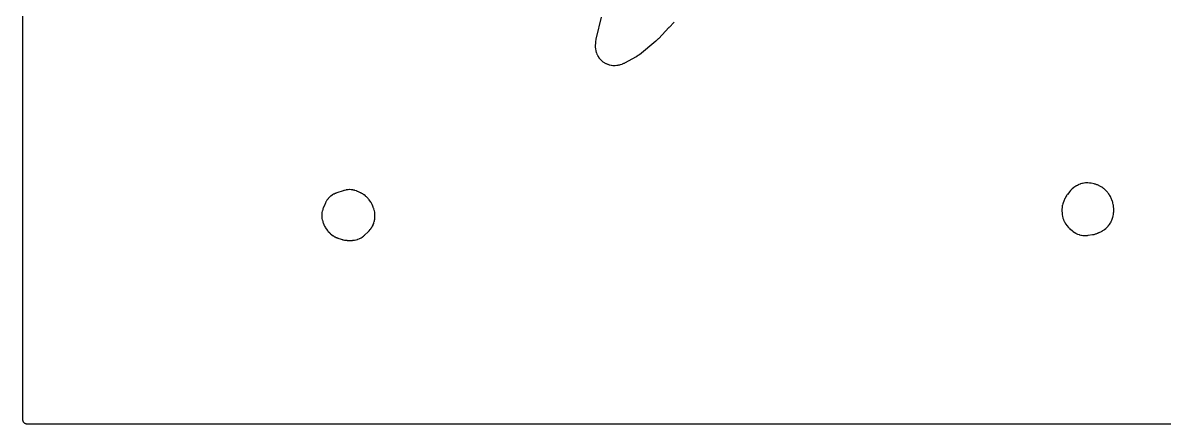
# Model space of a CAD drawing. Header units: millimetres. Extents: x 0 to 300, y 0 to 300.
# Drawn here: x -0.1 to 150.5, y -0.1 to 52.8 of the extents above; entities that cross this region are included whole.
import ezdxf

# ---------------------------------------------------------------- set-up
doc = ezdxf.new("R2010")
doc.units = ezdxf.units.MM
doc.layers.add('CUT', color=7, linetype='CONTINUOUS')

msp = doc.modelspace()

# ---------------------------------------------------------------- linework, layer by layer
at = {"layer": 'CUT'}
for points in [[(298.5625, -0.0625), (1.4375, -0.0625), (0.5522, -0.0625), (0.4788, -0.0589), (0.4206, -0.0503), (0.3635, -0.036), (0.3082, -0.0162), (0.255, 0.009), (0.2046, 0.0392), (0.1573, 0.0743), (0.1137, 0.1137), (0.0743, 0.1573), (0.0392, 0.2046), (0.009, 0.255), (-0.0162, 0.3082), (-0.036, 0.3635), (-0.0503, 0.4206), (-0.0589, 0.4788), (-0.0625, 0.5522), (-0.0625, 1.4375), (-0.0625, 298.5625)], [(76.21, 53.5883), (75.5341, 50.8368), (75.5304, 50.8207), (75.5077, 50.7157), (75.5044, 50.6995), (75.4925, 50.636), (75.4872, 50.6034), (75.4593, 50.3904), (75.4559, 50.3575), (75.451, 50.2931), (75.45, 50.2766), (75.4448, 50.1692), (75.4443, 50.1527), (75.4375, 49.8195), (75.4374, 49.8047), (75.4378, 49.7082), (75.4381, 49.6934), (75.4398, 49.6355), (75.4413, 49.6058), (75.4563, 49.4162), (75.4639, 49.3574), (75.497, 49.1728), (75.5104, 49.1149), (75.5616, 48.9345), (75.5806, 48.8783), (75.6493, 48.7037), (75.6738, 48.6497), (75.7595, 48.4828), (75.7892, 48.4314), (75.8909, 48.2738), (75.9255, 48.2256), (76.0423, 48.0789), (76.0815, 48.0343), (76.2123, 47.8998), (76.2557, 47.8593), (76.3991, 47.7384), (76.4463, 47.7024), (76.6009, 47.5962), (76.6514, 47.5651), (76.8158, 47.4747), (76.8691, 47.4487), (77.0416, 47.375), (77.0973, 47.3544), (77.2762, 47.2981), (77.3336, 47.2831), (77.5173, 47.2447), (77.5759, 47.2355), (77.7624, 47.2154), (77.8216, 47.212), (78.0092, 47.2105), (78.0685, 47.2129), (78.2579, 47.2302), (78.2874, 47.2336), (78.3447, 47.2417), (78.3594, 47.244), (78.4545, 47.2598), (78.4692, 47.2624), (78.5547, 47.2788), (78.5701, 47.282), (78.6702, 47.304), (78.6855, 47.3075), (78.7452, 47.3223), (78.7756, 47.3307), (78.9688, 47.3893), (79.0281, 47.4108), (79.2141, 47.4894), (79.2428, 47.5024), (79.2981, 47.5293), (79.3122, 47.5364), (79.4031, 47.5835), (79.417, 47.591), (80.8032, 48.3572), (80.8148, 48.3638), (80.8896, 48.4073), (80.901, 48.4141), (80.9454, 48.4413), (80.9678, 48.4557), (81.1112, 48.5524), (81.1329, 48.5678), (81.1747, 48.5988), (81.1853, 48.6069), (81.2536, 48.6599), (81.2641, 48.6682), (83.443, 50.4391), (83.4579, 50.4516), (83.5536, 50.5347), (83.5681, 50.5477), (83.6847, 50.6557), (83.6987, 50.6692), (83.7888, 50.7583), (83.8024, 50.7722), (85.1424, 52.1866), (85.187, 52.2257), (85.1963, 52.2341), (85.2565, 52.2892), (85.2657, 52.2978), (85.3012, 52.3317), (85.319, 52.3494), (85.4323, 52.4669), (85.4493, 52.4854), (85.4819, 52.5221), (85.4901, 52.5316), (85.543, 52.5938), (85.551, 52.6035), (85.6344, 52.7059), (85.8464, 52.9297)]]:
    msp.add_lwpolyline(points, dxfattribs=at)
for points in [[(137.1878, 26.8489), (137.2641, 26.6824), (137.2766, 26.6567), (137.3022, 26.6071), (137.3089, 26.5944), (137.3536, 26.513), (137.3606, 26.5005), (137.3762, 26.4735), (137.3847, 26.4593), (137.441, 26.3679), (137.4498, 26.354), (137.4852, 26.3), (137.504, 26.2729), (137.6296, 26.1024), (137.6716, 26.0515), (137.8152, 25.8958), (137.8382, 25.8722), (137.8845, 25.8273), (137.8965, 25.8159), (137.9756, 25.7433), (137.9879, 25.7322), (138.3229, 25.441), (138.3335, 25.432), (138.4035, 25.374), (138.4144, 25.3651), (138.4573, 25.3313), (138.4796, 25.3144), (138.6253, 25.2099), (138.6723, 25.1794), (138.825, 25.0901), (138.8745, 25.0642), (139.0349, 24.9895), (139.0866, 24.9683), (139.2521, 24.9093), (139.3062, 24.8928), (139.4824, 24.8482), (139.5102, 24.8418), (139.5152, 24.8408), (139.545, 24.8355), (139.7356, 24.8066), (139.7954, 24.8006), (139.9829, 24.7912), (140.0425, 24.7911), (140.2335, 24.8005), (140.2632, 24.8027), (140.3212, 24.8085), (140.336, 24.8101), (140.4322, 24.8221), (140.447, 24.8241), (141.0113, 24.9086), (141.0268, 24.9111), (141.127, 24.9288), (141.1423, 24.9317), (141.2022, 24.9439), (141.2327, 24.9509), (141.427, 25.0012), (141.4867, 25.02), (141.6746, 25.0901), (141.7037, 25.1019), (141.7597, 25.1262), (141.774, 25.1326), (141.8662, 25.1756), (141.8804, 25.1823), (142.1769, 25.3299), (142.1908, 25.3371), (142.281, 25.3849), (142.2948, 25.3925), (142.3481, 25.4226), (142.3751, 25.4388), (142.5448, 25.5467), (142.596, 25.5831), (142.7514, 25.7065), (142.7984, 25.7481), (142.9421, 25.889), (142.9639, 25.9116), (143.0053, 25.9567), (143.0158, 25.9684), (143.0828, 26.0454), (143.093, 26.0574), (143.1188, 26.0886), (143.1277, 26.0996), (143.1846, 26.1719), (143.1932, 26.1832), (143.2264, 26.2274), (143.2428, 26.2505), (143.3446, 26.4006), (143.3742, 26.4489), (143.4602, 26.6059), (143.4851, 26.6567), (143.5569, 26.8234), (143.5675, 26.8496), (143.587, 26.9014), (143.5918, 26.9147), (143.6222, 27.0015), (143.6267, 27.0149), (143.6676, 27.1413), (143.6724, 27.1569), (143.7024, 27.2591), (143.7068, 27.2749), (143.7231, 27.3367), (143.7306, 27.3686), (143.773, 27.5741), (143.7828, 27.6389), (143.8025, 27.8479), (143.8047, 27.8806), (143.8073, 27.9444), (143.8077, 27.9608), (143.809, 28.0673), (143.809, 28.0837), (143.8048, 28.3666), (143.8043, 28.3827), (143.8, 28.487), (143.7991, 28.503), (143.7948, 28.5656), (143.7917, 28.5976), (143.7667, 28.8019), (143.7555, 28.8651), (143.7087, 29.0656), (143.7006, 29.0967), (143.6831, 29.1569), (143.6784, 29.1723), (143.6466, 29.2717), (143.6415, 29.2869), (143.5694, 29.4934), (143.5642, 29.5075), (143.5297, 29.599), (143.5242, 29.613), (143.502, 29.6674), (143.49, 29.6949), (143.4085, 29.8696), (143.3804, 29.9228), (143.2818, 30.0884), (143.2658, 30.1139), (143.2333, 30.1628), (143.2248, 30.1752), (143.1686, 30.2552), (143.1598, 30.2674), (143.0628, 30.3985), (143.0527, 30.4118), (142.9861, 30.4969), (142.9756, 30.5098), (142.9342, 30.5598), (142.9122, 30.5848), (142.7673, 30.741), (142.7194, 30.7872), (142.558, 30.9264), (142.5322, 30.9475), (142.4808, 30.9871), (142.4675, 30.997), (142.38, 31.0606), (142.3665, 31.0702), (142.2405, 31.1566), (142.228, 31.1649), (142.1462, 31.218), (142.1335, 31.2261), (142.0836, 31.2567), (142.0576, 31.2718), (141.8889, 31.3642), (141.8349, 31.3903), (141.6603, 31.4643), (141.6039, 31.485), (141.4202, 31.542), (141.3914, 31.5501), (141.3346, 31.5647), (141.32, 31.5682), (141.225, 31.5901), (141.2103, 31.5932), (140.8184, 31.673), (140.8038, 31.6758), (140.7082, 31.6928), (140.6935, 31.6952), (140.6359, 31.704), (140.6062, 31.7077), (140.4158, 31.727), (140.3562, 31.7301), (140.1675, 31.7304), (140.1078, 31.7276), (139.92, 31.7091), (139.8609, 31.7003), (139.6758, 31.6633), (139.618, 31.6487), (139.4375, 31.5935), (139.3813, 31.5732), (139.2048, 31.4993), (139.1775, 31.487), (139.125, 31.4619), (139.1116, 31.4553), (139.0251, 31.4112), (139.0119, 31.4043), (138.8858, 31.336), (138.8726, 31.3287), (138.7873, 31.2797), (138.7743, 31.272), (138.7238, 31.2413), (138.6984, 31.2249), (138.538, 31.1159), (138.4897, 31.0794), (138.3432, 30.9565), (138.2988, 30.9154), (138.1636, 30.7764), (138.143, 30.7542), (138.104, 30.7099), (138.0941, 30.6984), (138.0311, 30.623), (138.0215, 30.6112), (137.6986, 30.2047), (137.6894, 30.1928), (137.6308, 30.1151), (137.6219, 30.103), (137.5879, 30.0555), (137.5711, 30.0307), (137.4673, 29.8692), (137.4374, 29.8173), (137.3502, 29.6462), (137.3373, 29.6192), (137.3134, 29.5658), (137.3074, 29.5521), (137.2698, 29.4623), (137.2642, 29.4484), (137.1682, 29.202), (137.1627, 29.1873), (137.128, 29.091), (137.1229, 29.0762), (137.1036, 29.0178), (137.0945, 28.9877), (137.0414, 28.7931), (137.028, 28.7316), (136.996, 28.5353), (136.9891, 28.4727), (136.9777, 28.2713), (136.9767, 28.2398), (136.9765, 28.1784), (136.9766, 28.1627), (136.9788, 28.0604), (136.9794, 28.0446), (136.9938, 27.7456), (136.9947, 27.7314), (137.0014, 27.6387), (137.0026, 27.6245), (137.0079, 27.5689), (137.0113, 27.5405), (137.0375, 27.3592), (137.0484, 27.3031), (137.0911, 27.1275), (137.1073, 27.0727), (137.1665, 26.902)], [(39.8408, 25.828), (39.9378, 25.6761), (39.9707, 25.6296), (40.0832, 25.4857), (40.1013, 25.4636), (40.1376, 25.4214), (40.1471, 25.4107), (40.2092, 25.342), (40.2188, 25.3315), (40.3649, 25.1774), (40.375, 25.167), (40.4415, 25.1001), (40.4519, 25.0899), (40.4928, 25.0507), (40.5143, 25.0311), (40.6547, 24.909), (40.7003, 24.8731), (40.8499, 24.7666), (40.8988, 24.7353), (41.0579, 24.6437), (41.1095, 24.6173), (41.2791, 24.5405), (41.3058, 24.5292), (41.3585, 24.5083), (41.3721, 24.5031), (41.4607, 24.4705), (41.4744, 24.4657), (41.9264, 24.3117), (41.942, 24.3066), (42.0436, 24.2751), (42.0593, 24.2704), (42.1208, 24.2532), (42.1525, 24.2452), (42.3572, 24.1996), (42.4218, 24.1888), (42.6302, 24.1658), (42.6628, 24.1631), (42.7266, 24.1595), (42.743, 24.1589), (42.8493, 24.1559), (42.8657, 24.1556), (43.2272, 24.1553), (43.2412, 24.1554), (43.3326, 24.1575), (43.3466, 24.158), (43.4014, 24.1605), (43.4295, 24.1624), (43.6088, 24.1791), (43.6645, 24.1869), (43.8391, 24.2199), (43.8938, 24.2328), (44.0645, 24.282), (44.1177, 24.3), (44.2832, 24.3649), (44.3345, 24.3879), (44.4931, 24.4679), (44.542, 24.4956), (44.6924, 24.5901), (44.7386, 24.6222), (44.8814, 24.732), (44.9033, 24.7496), (44.9452, 24.785), (44.9558, 24.7942), (45.0242, 24.8548), (45.0346, 24.8642), (45.4264, 25.2282), (45.4397, 25.2409), (45.5247, 25.3249), (45.5375, 25.338), (45.587, 25.3899), (45.6115, 25.4173), (45.7652, 25.5999), (45.788, 25.6287), (45.8307, 25.6863), (45.8414, 25.7012), (45.9096, 25.7993), (45.9199, 25.8145), (45.9351, 25.8379), (45.9428, 25.85), (45.9915, 25.9288), (45.9988, 25.941), (46.0269, 25.9891), (46.0408, 26.014), (46.1255, 26.176), (46.1495, 26.2277), (46.2175, 26.3946), (46.2365, 26.4484), (46.2884, 26.621), (46.3022, 26.6763), (46.3374, 26.8531), (46.3459, 26.9095), (46.3645, 27.0913), (46.3667, 27.1197), (46.3697, 27.1753), (46.3703, 27.1896), (46.3731, 27.2822), (46.3734, 27.2964), (46.3742, 27.409), (46.3741, 27.4241), (46.3723, 27.5219), (46.3718, 27.537), (46.3693, 27.5957), (46.3672, 27.6258), (46.3491, 27.818), (46.3405, 27.8776), (46.3038, 28.0644), (46.2892, 28.1228), (46.2332, 28.3075), (46.2237, 28.3361), (46.2039, 28.3914), (46.1986, 28.4055), (46.1632, 28.4968), (46.1576, 28.5108), (46.0422, 28.7875), (46.0367, 28.8005), (45.9993, 28.8844), (45.9934, 28.8973), (45.9698, 28.9472), (45.9571, 28.9724), (45.872, 29.1323), (45.8432, 29.1809), (45.7448, 29.33), (45.7114, 29.3756), (45.5979, 29.5168), (45.5797, 29.5383), (45.5431, 29.5797), (45.5336, 29.5901), (45.4711, 29.6575), (45.4614, 29.6677), (45.2616, 29.8729), (45.2515, 29.8832), (45.1845, 29.9487), (45.1741, 29.9587), (45.1329, 29.9971), (45.1114, 30.0163), (44.9704, 30.1358), (44.9246, 30.1709), (44.7749, 30.2748), (44.726, 30.3054), (44.5647, 30.3957), (44.5392, 30.4092), (44.4888, 30.4343), (44.4759, 30.4406), (44.391, 30.4804), (44.3779, 30.4864), (44.1022, 30.6077), (44.0894, 30.6131), (44.0056, 30.6477), (43.9926, 30.6529), (43.9418, 30.6725), (43.9155, 30.6819), (43.7459, 30.7384), (43.6923, 30.7535), (43.5205, 30.7935), (43.4657, 30.8036), (43.2909, 30.8274), (43.2354, 30.8323), (43.0592, 30.8399), (43.0035, 30.8396), (42.8273, 30.8307), (42.7718, 30.8254), (42.5973, 30.8002), (42.5425, 30.7896), (42.3688, 30.7478), (42.3418, 30.7406), (42.2895, 30.7254), (42.2761, 30.7214), (42.1897, 30.694), (42.1765, 30.6897), (41.3443, 30.4052), (41.3308, 30.4004), (41.2431, 30.3681), (41.2297, 30.363), (41.1775, 30.3423), (41.1511, 30.3311), (40.9833, 30.2551), (40.9321, 30.2289), (40.7745, 30.1385), (40.7261, 30.1075), (40.5779, 30.0024), (40.5326, 29.967), (40.3952, 29.8482), (40.3535, 29.8086), (40.228, 29.6772), (40.1904, 29.6338), (40.0781, 29.491), (40.0447, 29.4441), (39.9466, 29.2912), (39.9179, 29.2415), (39.8336, 29.0776), (39.8211, 29.0518), (39.7979, 29.0007), (39.7921, 28.9875), (39.7554, 28.9016), (39.75, 28.8883), (39.5593, 28.4097), (39.5542, 28.3965), (39.5221, 28.31), (39.5173, 28.2966), (39.4992, 28.2441), (39.4906, 28.2171), (39.4396, 28.0424), (39.4262, 27.9872), (39.3923, 27.8109), (39.3843, 27.7547), (39.3672, 27.5759), (39.3645, 27.5192), (39.3645, 27.3397), (39.3671, 27.283), (39.384, 27.1042), (39.392, 27.048), (39.4258, 26.8717), (39.4391, 26.8164), (39.49, 26.6417), (39.4986, 26.6146), (39.5166, 26.5622), (39.5214, 26.5488), (39.5534, 26.4623), (39.5585, 26.449), (39.6464, 26.2279), (39.6518, 26.2148), (39.688, 26.1295), (39.6938, 26.1164), (39.7168, 26.0657), (39.7292, 26.0401), (39.8124, 25.8775)]]:
    msp.add_lwpolyline(points, close=True, dxfattribs=at)

doc.saveas('drawing.dxf')
